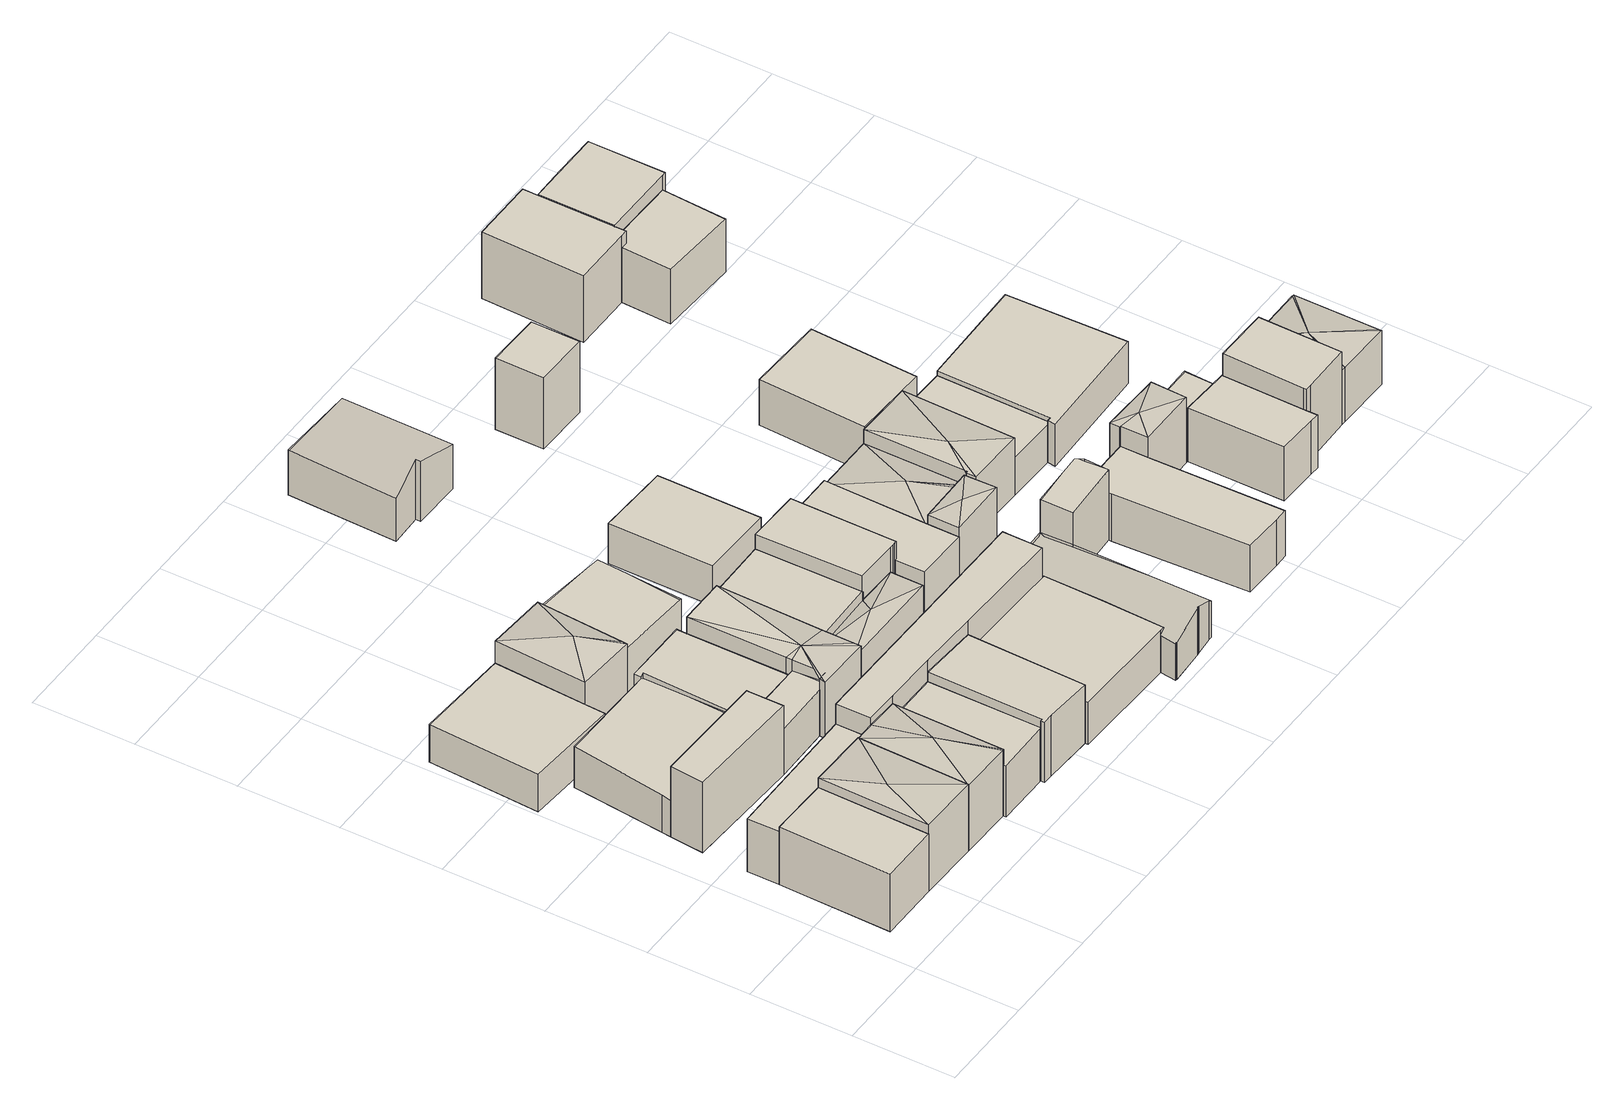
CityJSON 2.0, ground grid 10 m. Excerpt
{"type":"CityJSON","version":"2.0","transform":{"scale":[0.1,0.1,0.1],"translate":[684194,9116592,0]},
"CityObjects":{
"building1":{"type":"Building","attributes":{"Building Type":"Residential","Roof Shape":"flat","Roof Material":"Concrete Glazed Tile","Roof Material Code":"1","Roof Direction":"west","Building Height":6.3,"Roof Slope":10.1,"Footprint Area":65.61,"Solar PV Capacity Low":8.21,"Solar PV Capacity High":10.79,"Solar Annual Energy Low":11845,"Solar Annual Energy High":15610,"Suitable PV Area":49.04},"geometry":[{"type":"MultiSurface","lod":"2.2","boundaries":[[[0,1,2,3]],[[3,2,4,5]],[[2,1,6,4]],[[1,0,7,6]],[[0,3,5,7]],[[4,6,7,5]]]}]},
"building2":{"type":"Building","attributes":{"Building Type":"Residential","Roof Shape":"hip","Roof Material":"Concrete Glazed Tile","Roof Material Code":"1","Roof Direction":"west","Building Height":7.29,"Roof Slope":21.7,"Footprint Area":66.61,"Solar PV Capacity Low":8.34,"Solar PV Capacity High":10.95,"Solar Annual Energy Low":12026,"Solar Annual Energy High":15850,"Suitable PV Area":49.79},"geometry":[{"type":"MultiSurface","lod":"2.2","boundaries":[[[1,8,9,2]],[[2,9,10,11]],[[9,8,12,10]],[[8,1,13,12]],[[1,2,11,13]],[[11,10,14]],[[10,12,14]],[[12,13,14]],[[13,11,14]]]}]},
"building3":{"type":"Building","attributes":{"Building Type":"Residential","Roof Shape":"shed","Roof Material":"Concrete Glazed Tile","Roof Material Code":"1","Roof Direction":"west","Building Height":5.79,"Roof Slope":10.3,"Footprint Area":46.8,"Solar PV Capacity Low":5.86,"Solar PV Capacity High":7.7,"Solar Annual Energy Low":8450,"Solar Annual Energy High":11136,"Suitable PV Area":34.98},"geometry":[{"type":"MultiSurface","lod":"2.2","boundaries":[[[15,3,2,9,16,17]],[[17,16,18,19]],[[16,9,20,18]],[[9,2,21,20]],[[2,3,22,21]],[[3,15,23,22]],[[15,17,19,23]],[[19,18,20,21,22,23]]]}]},
"building4":{"type":"Building","attributes":{"Building Type":"Residential","Roof Shape":"shed","Roof Material":"Asbestos Sheet","Roof Material Code":"4","Roof Direction":"west","Building Height":7.62,"Roof Slope":19.7,"Footprint Area":40.22,"Solar PV Capacity Low":5.04,"Solar PV Capacity High":6.61,"Solar Annual Energy Low":7262,"Solar Annual Energy High":9570,"Suitable PV Area":30.07},"geometry":[{"type":"MultiSurface","lod":"2.2","boundaries":[[[24,25,26,27,28]],[[28,27,29,30]],[[27,26,31,29]],[[26,25,32,31]],[[25,24,33,32]],[[24,28,30,33]],[[30,29,31,32,33]]]}]},
"building5":{"type":"Building","attributes":{"Building Type":"Residential","Roof Shape":"flat","Roof Material":"Clay Tile Shingle","Roof Material Code":"3","Roof Direction":"west","Building Height":4.1,"Roof Slope":8,"Footprint Area":105.62,"Solar PV Capacity Low":13.22,"Solar PV Capacity High":17.37,"Solar Annual Energy Low":19069,"Solar Annual Energy High":25131,"Suitable PV Area":78.95},"geometry":[{"type":"MultiSurface","lod":"2.2","boundaries":[[[34,35,36,37,38]],[[38,37,39,40]],[[37,36,41,39]],[[36,35,42,41]],[[35,34,43,42]],[[34,38,40,43]],[[40,39,41,42,43]]]}]},
"building6":{"type":"Building","attributes":{"Building Type":"Residential","Roof Shape":"gable","Roof Material":"Concrete Glazed Tile","Roof Material Code":"1","Roof Direction":"west","Building Height":4.05,"Roof Slope":28.8,"Footprint Area":115.49,"Solar PV Capacity Low":14.46,"Solar PV Capacity High":18.99,"Solar Annual Energy Low":20851,"Solar Annual Energy High":27480,"Suitable PV Area":86.33},"geometry":[{"type":"MultiSurface","lod":"2.2","boundaries":[[[44,24,45,28,46,47,48,49]],[[49,48,50,51]],[[48,47,52,50]],[[47,46,53,52]],[[46,28,54,53]],[[28,45,55,54]],[[45,24,56,55]],[[24,44,57,56]],[[44,49,51,57]],[[51,50,52,53,54,55,56,57]]]}]},
"building7":{"type":"Building","attributes":{"Building Type":"Residential","Roof Shape":"hip","Roof Material":"Concrete Glazed Tile","Roof Material Code":"1","Roof Direction":"west","Building Height":7.15,"Roof Slope":29.6,"Footprint Area":57.85,"Solar PV Capacity Low":7.24,"Solar PV Capacity High":9.51,"Solar Annual Energy Low":10444,"Solar Annual Energy High":13765,"Suitable PV Area":43.24},"geometry":[{"type":"MultiSurface","lod":"2.2","boundaries":[[[58,16,9,8,59,60]],[[60,59,61,62]],[[59,8,63,61]],[[8,9,64,63]],[[9,16,65,64]],[[16,58,66,65]],[[58,60,62,66]],[[62,61,67]],[[61,63,67]],[[63,64,67]],[[64,65,67]],[[65,66,67]],[[66,62,67]]]}]},
"building8":{"type":"Building","attributes":{"Building Type":"Residential","Roof Shape":"gable","Roof Material":"Concrete Glazed Tile","Roof Material Code":"1","Roof Direction":"west","Building Height":5.01,"Roof Slope":25.9,"Footprint Area":21.69,"Solar PV Capacity Low":2.72,"Solar PV Capacity High":3.57,"Solar Annual Energy Low":3916,"Solar Annual Energy High":5161,"Suitable PV Area":16.21},"geometry":[{"type":"MultiSurface","lod":"2.2","boundaries":[[[68,69,70,71,27,26]],[[26,27,72,73]],[[27,71,74,72]],[[71,70,75,74]],[[70,69,76,75]],[[69,68,77,76]],[[68,26,73,77]],[[73,72,74,75,76,77]]]}]},
"building9":{"type":"Building","attributes":{"Building Type":"Residential","Roof Shape":"gable","Roof Material":"Concrete Glazed Tile","Roof Material Code":"1","Roof Direction":"west","Building Height":5.56,"Roof Slope":29.4,"Footprint Area":62.18,"Solar PV Capacity Low":7.79,"Solar PV Capacity High":10.23,"Solar Annual Energy Low":11226,"Solar Annual Energy High":14795,"Suitable PV Area":46.48},"geometry":[{"type":"MultiSurface","lod":"2.2","boundaries":[[[58,60,59,78,79,80,81,82]],[[82,81,83,84]],[[81,80,85,83]],[[80,79,86,85]],[[79,78,87,86]],[[78,59,88,87]],[[59,60,89,88]],[[60,58,90,89]],[[58,82,84,90]],[[84,83,85,86,87,88,89,90]]]}]},
"building10":{"type":"Building","attributes":{"Building Type":"Residential","Roof Shape":"hip","Roof Material":"Clay Tile Shingle","Roof Material Code":"3","Roof Direction":"west","Building Height":6.55,"Roof Slope":26,"Footprint Area":55,"Solar PV Capacity Low":6.89,"Solar PV Capacity High":9.05,"Solar Annual Energy Low":9931,"Solar Annual Energy High":13088,"Suitable PV Area":41.12},"geometry":[{"type":"MultiSurface","lod":"2.2","boundaries":[[[37,36,91,92,93]],[[93,92,94,95]],[[92,91,96,94]],[[91,36,97,96]],[[36,37,98,97]],[[37,93,95,98]],[[95,94,99]],[[94,96,99]],[[96,97,99]],[[97,98,99]],[[98,95,99]]]}]},
"building11":{"type":"Building","attributes":{"Building Type":"Residential","Roof Shape":"gable","Roof Material":"Concrete Glazed Tile","Roof Material Code":"1","Roof Direction":"west","Building Height":4.38,"Roof Slope":31.3,"Footprint Area":73.69,"Solar PV Capacity Low":9.23,"Solar PV Capacity High":12.12,"Solar Annual Energy Low":13305,"Solar Annual Energy High":17535,"Suitable PV Area":55.09},"geometry":[{"type":"MultiSurface","lod":"2.2","boundaries":[[[100,48,47,46,28,27,71,101,102,103,104]],[[104,103,105,106]],[[103,102,107,105]],[[102,101,108,107]],[[101,71,109,108]],[[71,27,110,109]],[[27,28,111,110]],[[28,46,112,111]],[[46,47,113,112]],[[47,48,114,113]],[[48,100,115,114]],[[100,104,106,115]],[[106,105,107,108,109,110,111,112,113,114,115]]]}]},
"building12":{"type":"Building","attributes":{"Building Type":"Residential","Roof Shape":"shed","Roof Material":"Concrete Glazed Tile","Roof Material Code":"1","Roof Direction":"west","Building Height":6.44,"Roof Slope":15.5,"Footprint Area":68.53,"Solar PV Capacity Low":8.58,"Solar PV Capacity High":11.27,"Solar Annual Energy Low":12372,"Solar Annual Energy High":16305,"Suitable PV Area":51.22},"geometry":[{"type":"MultiSurface","lod":"2.2","boundaries":[[[82,81,80,116,117,118,119]],[[119,118,120,121]],[[118,117,122,120]],[[117,116,123,122]],[[116,80,124,123]],[[80,81,125,124]],[[81,82,126,125]],[[82,119,121,126]],[[121,120,122,123,124,125,126]]]}]},
"building13":{"type":"Building","attributes":{"Building Type":"Residential","Roof Shape":"hip","Roof Material":"Concrete Glazed Tile","Roof Material Code":"1","Roof Direction":"west","Building Height":6.23,"Roof Slope":20.5,"Footprint Area":65,"Solar PV Capacity Low":8.14,"Solar PV Capacity High":10.69,"Solar Annual Energy Low":11735,"Solar Annual Energy High":15466,"Suitable PV Area":48.59},"geometry":[{"type":"MultiSurface","lod":"2.2","boundaries":[[[103,101,71,70,69,68,127,128,129,130,131]],[[131,130,132,133]],[[130,129,134,132]],[[129,128,135,134]],[[128,127,136,135]],[[127,68,137,136]],[[68,69,138,137]],[[69,70,139,138]],[[70,71,140,139]],[[71,101,141,140]],[[101,103,142,141]],[[103,131,133,142]],[[133,132,143]],[[132,134,143]],[[134,135,143]],[[135,136,143]],[[136,137,143]],[[137,138,143]],[[138,139,143]],[[139,140,143]],[[140,141,143]],[[141,142,143]],[[142,133,143]]]}]},
"building14":{"type":"Building","attributes":{"Building Type":"Residential","Roof Shape":"gable","Roof Material":"Clay Tile Shingle","Roof Material Code":"3","Roof Direction":"west","Building Height":5.48,"Roof Slope":27.4,"Footprint Area":68.95,"Solar PV Capacity Low":8.63,"Solar PV Capacity High":11.34,"Solar Annual Energy Low":12448,"Solar Annual Energy High":16405,"Suitable PV Area":51.54},"geometry":[{"type":"MultiSurface","lod":"2.2","boundaries":[[[93,92,144,145]],[[145,144,146,147]],[[144,92,148,146]],[[92,93,149,148]],[[93,145,147,149]],[[147,146,148,149]]]}]},
"building15":{"type":"Building","attributes":{"Building Type":"Residential","Roof Shape":"shed","Roof Material":"Concrete Glazed Tile","Roof Material Code":"1","Roof Direction":"west","Building Height":7.83,"Roof Slope":19.8,"Footprint Area":93.54,"Solar PV Capacity Low":11.71,"Solar PV Capacity High":15.38,"Solar Annual Energy Low":16887,"Solar Annual Energy High":22256,"Suitable PV Area":69.92},"geometry":[{"type":"MultiSurface","lod":"2.2","boundaries":[[[17,16,58,82,119,150,151,152]],[[152,151,153,154]],[[151,150,155,153]],[[150,119,156,155]],[[119,82,157,156]],[[82,58,158,157]],[[58,16,159,158]],[[16,17,160,159]],[[17,152,154,160]],[[154,153,155,156,157,158,159,160]]]}]},
"building16":{"type":"Building","attributes":{"Building Type":"Residential","Roof Shape":"gable","Roof Material":"Concrete Glazed Tile","Roof Material Code":"1","Roof Direction":"west","Building Height":5.51,"Roof Slope":34.3,"Footprint Area":66.53,"Solar PV Capacity Low":8.33,"Solar PV Capacity High":10.94,"Solar Annual Energy Low":12011,"Solar Annual Energy High":15830,"Suitable PV Area":49.73},"geometry":[{"type":"MultiSurface","lod":"2.2","boundaries":[[[161,131,130,162,163]],[[163,162,164,165]],[[162,130,166,164]],[[130,131,167,166]],[[131,161,168,167]],[[161,163,165,168]],[[165,164,166,167,168]]]}]},
"building17":{"type":"Building","attributes":{"Building Type":"Residential","Roof Shape":"hip","Roof Material":"Concrete Glazed Tile","Roof Material Code":"1","Roof Direction":"west","Building Height":4.49,"Roof Slope":28.9,"Footprint Area":34.88,"Solar PV Capacity Low":4.37,"Solar PV Capacity High":5.74,"Solar Annual Energy Low":6298,"Solar Annual Energy High":8300,"Suitable PV Area":26.08},"geometry":[{"type":"MultiSurface","lod":"2.2","boundaries":[[[169,162,130,129,170]],[[170,129,171,172]],[[129,130,173,171]],[[130,162,174,173]],[[162,169,175,174]],[[169,170,172,175]],[[172,171,176]],[[171,173,176]],[[173,174,176]],[[174,175,176]],[[175,172,176]]]}]},
"building18":{"type":"Building","attributes":{"Building Type":"Residential","Roof Shape":"flat","Roof Material":"Concrete Glazed Tile","Roof Material Code":"1","Roof Direction":"west","Building Height":4.61,"Roof Slope":6.1,"Footprint Area":136.4,"Solar PV Capacity Low":17.08,"Solar PV Capacity High":22.43,"Solar Annual Energy Low":24625,"Solar Annual Energy High":32454,"Suitable PV Area":101.96},"geometry":[{"type":"MultiSurface","lod":"2.2","boundaries":[[[150,119,118,177,178,179,180,181]],[[181,180,182,183]],[[180,179,184,182]],[[179,178,185,184]],[[178,177,186,185]],[[177,118,187,186]],[[118,119,188,187]],[[119,150,189,188]],[[150,181,183,189]],[[183,182,184,185,186,187,188,189]]]}]},
"building19":{"type":"Building","attributes":{"Building Type":"Residential","Roof Shape":"flat","Roof Material":"Concrete Glazed Tile","Roof Material Code":"1","Roof Direction":"west","Building Height":7.18,"Roof Slope":12,"Footprint Area":54.58,"Solar PV Capacity Low":6.83,"Solar PV Capacity High":8.98,"Solar Annual Energy Low":9854,"Solar Annual Energy High":12986,"Suitable PV Area":40.8},"geometry":[{"type":"MultiSurface","lod":"2.2","boundaries":[[[161,162,169,190,191,192,193]],[[193,192,194,195]],[[192,191,196,194]],[[191,190,197,196]],[[190,169,198,197]],[[169,162,199,198]],[[162,161,200,199]],[[161,193,195,200]],[[195,194,196,197,198,199,200]]]}]},
"building20":{"type":"Building","attributes":{"Building Type":"Residential","Roof Shape":"shed","Roof Material":"Clay Tile Shingle","Roof Material Code":"3","Roof Direction":"west","Building Height":4.14,"Roof Slope":17.6,"Footprint Area":76.99,"Solar PV Capacity Low":9.64,"Solar PV Capacity High":12.66,"Solar Annual Energy Low":13900,"Solar Annual Energy High":18319,"Suitable PV Area":57.55},"geometry":[{"type":"MultiSurface","lod":"2.2","boundaries":[[[201,202,203,204]],[[204,203,205,206]],[[203,202,207,205]],[[202,201,208,207]],[[201,204,206,208]],[[206,205,207,208]]]}]},
"building21":{"type":"Building","attributes":{"Building Type":"Residential","Roof Shape":"gable","Roof Material":"Concrete Glazed Tile","Roof Material Code":"1","Roof Direction":"west","Building Height":4.04,"Roof Slope":27.3,"Footprint Area":87.26,"Solar PV Capacity Low":10.93,"Solar PV Capacity High":14.35,"Solar Annual Energy Low":15754,"Solar Annual Energy High":20762,"Suitable PV Area":65.23},"geometry":[{"type":"MultiSurface","lod":"2.2","boundaries":[[[209,210,211,212,213,214,215,216,217,151,150,181,180,179,178]],[[178,179,218,219]],[[179,180,220,218]],[[180,181,221,220]],[[181,150,222,221]],[[150,151,223,222]],[[151,217,224,223]],[[217,216,225,224]],[[216,215,226,225]],[[215,214,227,226]],[[214,213,228,227]],[[213,212,229,228]],[[212,211,230,229]],[[211,210,231,230]],[[210,209,232,231]],[[209,178,219,232]],[[219,218,220,221,222,223,224,225,226,227,228,229,230,231,232]]]}]},
"building22":{"type":"Building","attributes":{"Building Type":"Residential","Roof Shape":"gable","Roof Material":"Clay Tile Shingle","Roof Material Code":"3","Roof Direction":"west","Building Height":4.68,"Roof Slope":32.9,"Footprint Area":87.93,"Solar PV Capacity Low":11.01,"Solar PV Capacity High":14.46,"Solar Annual Energy Low":15875,"Solar Annual Energy High":20922,"Suitable PV Area":65.73},"geometry":[{"type":"MultiSurface","lod":"2.2","boundaries":[[[233,234,235,236,237,238]],[[238,237,239,240]],[[237,236,241,239]],[[236,235,242,241]],[[235,234,243,242]],[[234,233,244,243]],[[233,238,240,244]],[[240,239,241,242,243,244]]]}]},
"building23":{"type":"Building","attributes":{"Building Type":"Residential","Roof Shape":"flat","Roof Material":"Concrete Glazed Tile","Roof Material Code":"1","Roof Direction":"west","Building Height":5.26,"Roof Slope":9.6,"Footprint Area":69.5,"Solar PV Capacity Low":8.7,"Solar PV Capacity High":11.43,"Solar Annual Energy Low":12547,"Solar Annual Energy High":16536,"Suitable PV Area":51.95},"geometry":[{"type":"MultiSurface","lod":"2.2","boundaries":[[[192,191,245,246,247,248,193]],[[193,248,249,250]],[[248,247,251,249]],[[247,246,252,251]],[[246,245,253,252]],[[245,191,254,253]],[[191,192,255,254]],[[192,193,250,255]],[[249,251,252,253,254,255,250]]]}]},
"building24":{"type":"Building","attributes":{"Building Type":"Residential","Roof Shape":"hip","Roof Material":"Concrete Glazed Tile","Roof Material Code":"1","Roof Direction":"west","Building Height":6.25,"Roof Slope":26,"Footprint Area":18.57,"Solar PV Capacity Low":2.32,"Solar PV Capacity High":3.05,"Solar Annual Energy Low":3352,"Solar Annual Energy High":4418,"Suitable PV Area":13.88},"geometry":[{"type":"MultiSurface","lod":"2.2","boundaries":[[[256,247,246,257]],[[257,246,258,259]],[[246,247,260,258]],[[247,256,261,260]],[[256,257,259,261]],[[259,258,262]],[[258,260,262]],[[260,261,262]],[[261,259,262]]]}]},
"building25":{"type":"Building","attributes":{"Building Type":"Residential","Roof Shape":"hip","Roof Material":"Concrete Glazed Tile","Roof Material Code":"1","Roof Direction":"west","Building Height":4.84,"Roof Slope":28.1,"Footprint Area":62.93,"Solar PV Capacity Low":7.88,"Solar PV Capacity High":10.35,"Solar Annual Energy Low":11361,"Solar Annual Energy High":14973,"Suitable PV Area":47.04},"geometry":[{"type":"MultiSurface","lod":"2.2","boundaries":[[[263,248,247,256,264,265]],[[265,264,266,267]],[[264,256,268,266]],[[256,247,269,268]],[[247,248,270,269]],[[248,263,271,270]],[[263,265,267,271]],[[267,266,272]],[[266,268,272]],[[268,269,272]],[[269,270,272]],[[270,271,272]],[[271,267,272]]]}]},
"building26":{"type":"Building","attributes":{"Building Type":"Residential","Roof Shape":"gable","Roof Material":"Concrete Glazed Tile","Roof Material Code":"1","Roof Direction":"west","Building Height":7.56,"Roof Slope":29.7,"Footprint Area":19.1,"Solar PV Capacity Low":2.39,"Solar PV Capacity High":3.14,"Solar Annual Energy Low":3449,"Solar Annual Energy High":4545,"Suitable PV Area":14.28},"geometry":[{"type":"MultiSurface","lod":"2.2","boundaries":[[[273,274,275,217,276]],[[276,217,277,278]],[[217,275,279,277]],[[275,274,280,279]],[[274,273,281,280]],[[273,276,278,281]],[[278,277,279,280,281]]]}]},
"building27":{"type":"Building","attributes":{"Building Type":"Residential","Roof Shape":"shed","Roof Material":"Clay Tile Shingle","Roof Material Code":"3","Roof Direction":"west","Building Height":4.97,"Roof Slope":18.5,"Footprint Area":88.55,"Solar PV Capacity Low":11.09,"Solar PV Capacity High":14.56,"Solar Annual Energy Low":15986,"Solar Annual Energy High":21069,"Suitable PV Area":66.19},"geometry":[{"type":"MultiSurface","lod":"2.2","boundaries":[[[282,283,284,274,273,285,286,287,288]],[[288,287,289,290]],[[287,286,291,289]],[[286,285,292,291]],[[285,273,293,292]],[[273,274,294,293]],[[274,284,295,294]],[[284,283,296,295]],[[283,282,297,296]],[[282,288,290,297]],[[290,289,291,292,293,294,295,296,297]]]}]},
"building28":{"type":"Building","attributes":{"Building Type":"Residential","Roof Shape":"gable","Roof Material":"Concrete Glazed Tile","Roof Material Code":"1","Roof Direction":"west","Building Height":7.76,"Roof Slope":31.9,"Footprint Area":25.97,"Solar PV Capacity Low":3.25,"Solar PV Capacity High":4.27,"Solar Annual Energy Low":4689,"Solar Annual Energy High":6180,"Suitable PV Area":19.41},"geometry":[{"type":"MultiSurface","lod":"2.2","boundaries":[[[298,299,300,301]],[[301,300,302,303]],[[300,299,304,302]],[[299,298,305,304]],[[298,301,303,305]],[[303,302,304,305]]]}]},
"building29":{"type":"Building","attributes":{"Building Type":"Residential","Roof Shape":"hip","Roof Material":"Concrete Glazed Tile","Roof Material Code":"1","Roof Direction":"west","Building Height":6.3,"Roof Slope":28.2,"Footprint Area":63.94,"Solar PV Capacity Low":8.01,"Solar PV Capacity High":10.51,"Solar Annual Energy Low":11543,"Solar Annual Energy High":15213,"Suitable PV Area":47.79},"geometry":[{"type":"MultiSurface","lod":"2.2","boundaries":[[[263,265,264,306,307,308]],[[308,307,309,310]],[[307,306,311,309]],[[306,264,312,311]],[[264,265,313,312]],[[265,263,314,313]],[[263,308,310,314]],[[310,309,315]],[[309,311,315]],[[311,312,315]],[[312,313,315]],[[313,314,315]],[[314,310,315]]]}]},
"building30":{"type":"Building","attributes":{"Building Type":"Residential","Roof Shape":"flat","Roof Material":"Concrete Glazed Tile","Roof Material Code":"1","Roof Direction":"west","Building Height":4.1,"Roof Slope":8.5,"Footprint Area":59.45,"Solar PV Capacity Low":7.44,"Solar PV Capacity High":9.78,"Solar Annual Energy Low":10733,"Solar Annual Energy High":14145,"Suitable PV Area":44.44},"geometry":[{"type":"MultiSurface","lod":"2.2","boundaries":[[[316,308,307,317,318]],[[318,317,319,320]],[[317,307,321,319]],[[307,308,322,321]],[[308,316,323,322]],[[316,318,320,323]],[[320,319,321,322,323]]]}]},
"building31":{"type":"Building","attributes":{"Building Type":"Residential","Roof Shape":"flat","Roof Material":"Clay Tile Shingle","Roof Material Code":"3","Roof Direction":"west","Building Height":5.04,"Roof Slope":10.2,"Footprint Area":81.91,"Solar PV Capacity Low":10.26,"Solar PV Capacity High":13.47,"Solar Annual Energy Low":14788,"Solar Annual Energy High":19489,"Suitable PV Area":61.23},"geometry":[{"type":"MultiSurface","lod":"2.2","boundaries":[[[324,325,326,327]],[[327,326,328,329]],[[326,325,330,328]],[[325,324,331,330]],[[324,327,329,331]],[[329,328,330,331]]]}]},
"building32":{"type":"Building","attributes":{"Building Type":"Residential","Roof Shape":"hip","Roof Material":"Concrete Glazed Tile","Roof Material Code":"1","Roof Direction":"west","Building Height":7.19,"Roof Slope":20.1,"Footprint Area":21.78,"Solar PV Capacity Low":2.73,"Solar PV Capacity High":3.58,"Solar Annual Energy Low":3932,"Solar Annual Energy High":5183,"Suitable PV Area":16.28},"geometry":[{"type":"MultiSurface","lod":"2.2","boundaries":[[[332,284,283,282,333,334]],[[334,333,335,336]],[[333,282,337,335]],[[282,283,338,337]],[[283,284,339,338]],[[284,332,340,339]],[[332,334,336,340]],[[336,335,341]],[[335,337,341]],[[337,338,341]],[[338,339,341]],[[339,340,341]],[[340,336,341]]]}]},
"building33":{"type":"Building","attributes":{"Building Type":"Residential","Roof Shape":"shed","Roof Material":"Clay Tile Shingle","Roof Material Code":"3","Roof Direction":"west","Building Height":5.8,"Roof Slope":14.7,"Footprint Area":47.69,"Solar PV Capacity Low":5.97,"Solar PV Capacity High":7.84,"Solar Annual Energy Low":8609,"Solar Annual Energy High":11346,"Suitable PV Area":35.65},"geometry":[{"type":"MultiSurface","lod":"2.2","boundaries":[[[342,343,344,345,346,347,348,349]],[[349,348,350,351]],[[348,347,352,350]],[[347,346,353,352]],[[346,345,354,353]],[[345,344,355,354]],[[344,343,356,355]],[[343,342,357,356]],[[342,349,351,357]],[[351,350,352,353,354,355,356,357]]]}]},
"building34":{"type":"Building","attributes":{"Building Type":"Residential","Roof Shape":"gable","Roof Material":"Concrete Glazed Tile","Roof Material Code":"1","Roof Direction":"west","Building Height":4.44,"Roof Slope":29.9,"Footprint Area":18.89,"Solar PV Capacity Low":2.37,"Solar PV Capacity High":3.11,"Solar Annual Energy Low":3410,"Solar Annual Energy High":4495,"Suitable PV Area":14.12},"geometry":[{"type":"MultiSurface","lod":"2.2","boundaries":[[[334,333,342,348,358]],[[358,348,359,360]],[[348,342,361,359]],[[342,333,362,361]],[[333,334,363,362]],[[334,358,360,363]],[[360,359,361,362,363]]]}]},
"building35":{"type":"Building","attributes":{"Building Type":"Residential","Roof Shape":"flat","Roof Material":"Clay Tile Shingle","Roof Material Code":"3","Roof Direction":"west","Building Height":4.62,"Roof Slope":12.4,"Footprint Area":135.18,"Solar PV Capacity Low":16.93,"Solar PV Capacity High":22.23,"Solar Annual Energy Low":24406,"Solar Annual Energy High":32165,"Suitable PV Area":101.05},"geometry":[{"type":"MultiSurface","lod":"2.2","boundaries":[[[364,316,318,317,365,366]],[[366,365,367,368]],[[365,317,369,367]],[[317,318,370,369]],[[318,316,371,370]],[[316,364,372,371]],[[364,366,368,372]],[[368,367,369,370,371,372]]]}]},
"building36":{"type":"Building","attributes":{"Building Type":"Residential","Roof Shape":"flat","Roof Material":"Clay Tile Shingle","Roof Material Code":"3","Roof Direction":"west","Building Height":7.32,"Roof Slope":10.2,"Footprint Area":65.46,"Solar PV Capacity Low":8.2,"Solar PV Capacity High":10.77,"Solar Annual Energy Low":11819,"Solar Annual Energy High":15576,"Suitable PV Area":48.93},"geometry":[{"type":"MultiSurface","lod":"2.2","boundaries":[[[373,374,375,376,377,378,379,380]],[[380,379,381,382]],[[379,378,383,381]],[[378,377,384,383]],[[377,376,385,384]],[[376,375,386,385]],[[375,374,387,386]],[[374,373,388,387]],[[373,380,382,388]],[[382,381,383,384,385,386,387,388]]]}]},
"building37":{"type":"Building","attributes":{"Building Type":"Residential","Roof Shape":"shed","Roof Material":"Concrete Glazed Tile","Roof Material Code":"1","Roof Direction":"west","Building Height":7.96,"Roof Slope":15.3,"Footprint Area":46.76,"Solar PV Capacity Low":5.85,"Solar PV Capacity High":7.69,"Solar Annual Energy Low":8442,"Solar Annual Energy High":11126,"Suitable PV Area":34.95},"geometry":[{"type":"MultiSurface","lod":"2.2","boundaries":[[[389,390,349,347,346,391,392]],[[392,391,393,394]],[[391,346,395,393]],[[346,347,396,395]],[[347,349,397,396]],[[349,390,398,397]],[[390,389,399,398]],[[389,392,394,399]],[[394,393,395,396,397,398,399]]]}]},
"building38":{"type":"Building","attributes":{"Building Type":"Residential","Roof Shape":"shed","Roof Material":"Concrete Glazed Tile","Roof Material Code":"1","Roof Direction":"west","Building Height":5.81,"Roof Slope":18.9,"Footprint Area":49,"Solar PV Capacity Low":6.14,"Solar PV Capacity High":8.06,"Solar Annual Energy Low":8847,"Solar Annual Energy High":11660,"Suitable PV Area":36.63},"geometry":[{"type":"MultiSurface","lod":"2.2","boundaries":[[[400,373,380,379,401,402]],[[402,401,403,404]],[[401,379,405,403]],[[379,380,406,405]],[[380,373,407,406]],[[373,400,408,407]],[[400,402,404,408]],[[404,403,405,406,407,408]]]}]},
"building39":{"type":"Building","attributes":{"Building Type":"Residential","Roof Shape":"hip","Roof Material":"Concrete Glazed Tile","Roof Material Code":"1","Roof Direction":"west","Building Height":5.92,"Roof Slope":25.9,"Footprint Area":51.93,"Solar PV Capacity Low":6.5,"Solar PV Capacity High":8.54,"Solar Annual Energy Low":9375,"Solar Annual Energy High":12356,"Suitable PV Area":38.82},"geometry":[{"type":"MultiSurface","lod":"2.2","boundaries":[[[390,389,392,409,410,411,412,413,414,415]],[[415,414,416,417]],[[414,413,418,416]],[[413,412,419,418]],[[412,411,420,419]],[[411,410,421,420]],[[410,409,422,421]],[[409,392,423,422]],[[392,389,424,423]],[[389,390,425,424]],[[390,415,417,425]],[[417,416,426]],[[416,418,426]],[[418,419,426]],[[419,420,426]],[[420,421,426]],[[421,422,426]],[[422,423,426]],[[423,424,426]],[[424,425,426]],[[425,417,426]]]}]},
"building40":{"type":"Building","attributes":{"Building Type":"Residential","Roof Shape":"flat","Roof Material":"Clay Tile Shingle","Roof Material Code":"3","Roof Direction":"west","Building Height":7.44,"Roof Slope":12.3,"Footprint Area":59.5,"Solar PV Capacity Low":7.45,"Solar PV Capacity High":9.78,"Solar Annual Energy Low":10742,"Solar Annual Energy High":14157,"Suitable PV Area":44.47},"geometry":[{"type":"MultiSurface","lod":"2.2","boundaries":[[[427,374,373,400,428,429,430]],[[430,429,431,432]],[[429,428,433,431]],[[428,400,434,433]],[[400,373,435,434]],[[373,374,436,435]],[[374,427,437,436]],[[427,430,432,437]],[[432,431,433,434,435,436,437]]]}]}
},
"vertices":[
[29,43,0],[89,43,0],[91,152,0],[31,153,0],[91,152,63],[31,153,63],[89,43,63],[29,43,63],
[150,42,0],[152,151,0],[152,151,73],[91,152,73],[150,42,73],[89,43,73],[110,97,78],
[31,184,0],[172,151,0],[172,185,0],[172,151,58],[172,185,58],[152,151,58],[91,152,58],[31,153,58],[31,184,58],
[35,261,0],[32,228,0],[151,223,0],[151,256,0],[151,259,0],[151,256,76],[151,259,76],[151,223,76],[32,228,77],[35,261,77],
[4,371,0],[99,365,0],[100,385,0],[105,476,0],[10,481,0],[105,476,41],[10,481,41],[100,385,41],[99,365,41],[4,371,41],
[36,270,0],[150,259,0],[152,259,0],[154,362,0],[151,362,0],[46,362,0],[151,362,42],[46,362,45],[154,362,40],[152,259,42],[151,259,42],[150,259,42],[35,261,40],[36,270,41],
[205,150,0],[203,41,0],[204,41,0],[203,41,72],[204,41,72],[150,42,72],[152,151,72],[172,151,72],[205,150,72],[181,96,77],
[209,224,0],[218,224,0],[218,227,0],[218,256,0],[151,256,50],[151,223,50],[218,256,50],[218,227,52],[218,224,50],[209,224,50],
[203,38,0],[256,38,0],[257,38,0],[259,38,0],[260,150,0],[259,38,56],[260,150,56],[257,38,57],[256,38,58],[203,38,56],[203,41,56],[204,41,56],[205,150,56],
[160,381,0],[160,385,0],[166,472,0],[160,385,65],[166,472,65],[160,381,65],[100,385,65],[105,476,65],[138,420,72],
[151,369,0],[218,262,0],[218,360,0],[218,359,0],[218,369,0],[218,359,44],[218,369,44],[218,360,44],[218,262,44],[218,256,44],[151,256,44],[151,259,44],[152,259,44],[154,362,46],[151,362,44],[151,369,44],
[257,34,0],[267,34,0],[317,32,0],[320,148,0],[317,32,64],[320,148,64],[267,34,66],[257,34,66],[257,38,66],[259,38,66],[260,150,66],
[208,218,0],[263,217,0],[263,224,0],[263,255,0],[265,359,0],[263,255,62],[265,359,62],[263,224,62],[263,217,62],[208,218,62],[209,224,62],[218,224,62],[218,227,62],[218,256,62],[218,262,62],[218,359,62],[233,257,66],
[238,377,0],[247,464,0],[238,377,59],[247,464,55],[160,385,55],[166,472,58],
[432,145,0],[432,176,0],[432,184,0],[432,176,78],[432,184,78],[432,145,78],[320,148,79],[260,150,79],[205,150,80],[172,151,80],[172,185,80],
[327,360,0],[329,257,0],[329,256,0],[329,257,55],[329,256,55],[263,255,55],[265,359,56],[327,360,56],
[372,256,0],[372,224,0],[263,224,45],[372,224,45],[263,255,45],[329,257,45],[372,256,45],[320,243,48],
[317,29,0],[426,26,0],[431,26,0],[433,87,0],[434,145,0],[433,87,46],[434,145,46],[431,26,46],[426,26,46],[317,29,46],[317,32,46],[320,148,46],[432,145,46],
[376,256,0],[379,256,0],[381,256,0],[381,359,0],[381,256,72],[381,359,72],[379,256,72],[376,256,72],[372,256,72],[329,257,72],[327,360,72],
[302,386,0],[378,386,0],[378,487,0],[302,488,0],[378,487,41],[302,488,44],[378,386,41],[302,386,44],
[424,10,0],[425,10,0],[426,10,0],[463,12,0],[462,12,0],[483,14,0],[486,14,0],[484,148,0],[483,179,0],[431,26,44],[426,26,41],[433,87,45],[434,145,45],[432,145,44],[432,176,44],[483,179,42],[484,148,42],[486,14,40],[483,14,42],[462,12,52],[463,12,51],[426,10,41],[425,10,41],[424,10,40],
[236,759,0],[233,652,0],[265,653,0],[265,648,0],[314,647,0],[317,757,0],[314,647,49],[317,757,47],[265,648,66],[265,653,66],[233,652,47],[236,759,49],
[379,227,0],[432,226,0],[432,257,0],[434,359,0],[434,359,53],[381,359,53],[432,257,53],[432,226,53],[379,227,53],[379,256,53],[381,256,53],
[491,258,0],[492,227,0],[432,226,63],[492,227,63],[432,257,63],[491,258,63],[462,242,65],
[496,359,0],[494,258,0],[496,258,0],[494,258,48],[496,258,48],[491,258,48],[432,257,48],[434,359,48],[496,359,48],[468,301,54],
[546,151,0],[544,174,0],[544,183,0],[485,148,0],[483,179,78],[485,148,76],[544,183,76],[544,174,80],[546,151,77],
[603,148,0],[603,175,0],[602,175,0],[546,148,0],[552,17,0],[592,16,0],[606,16,0],[592,16,50],[606,16,50],[552,17,51],[546,148,52],[546,151,52],[544,174,52],[602,175,50],[603,175,50],[603,148,50],
[452,656,0],[397,657,0],[397,610,0],[452,609,0],[397,610,78],[452,609,78],[397,657,78],[452,656,78],
[494,248,0],[553,247,0],[555,358,0],[553,247,63],[555,358,63],[494,248,63],[494,258,63],[496,258,63],[496,359,63],[514,288,69],
[608,357,0],[603,246,0],[607,246,0],[603,246,41],[607,246,41],[553,247,41],[555,358,41],[608,357,41],
[512,368,0],[589,365,0],[594,471,0],[517,474,0],[594,471,50],[517,474,50],[589,365,50],[512,368,50],
[602,185,0],[663,148,0],[664,183,0],[663,148,72],[664,183,72],[603,148,72],[603,175,72],[602,175,72],[602,185,72],[623,169,75],
[665,148,0],[665,54,0],[706,53,0],[715,52,0],[715,63,0],[715,66,0],[716,146,0],[717,146,0],[716,146,58],[717,146,58],[715,66,58],[715,63,58],[715,52,58],[706,53,58],[665,54,59],[665,148,59],
[717,183,0],[716,146,44],[717,183,45],[665,148,45],[663,148,45],[664,183,44],
[720,360,0],[602,238,0],[723,242,0],[602,238,46],[723,242,46],[603,246,46],[607,246,46],[608,357,46],[720,360,46],
[596,664,0],[596,739,0],[596,754,0],[593,754,0],[532,754,0],[529,653,0],[589,653,0],[596,653,0],[589,653,73],[596,653,73],[529,653,73],[532,754,73],[593,754,73],[596,754,73],[596,739,73],[596,664,73],
[773,146,0],[767,146,0],[721,63,0],[772,64,0],[721,63,81],[772,64,80],[715,63,81],[715,66,81],[717,146,81],[767,146,80],[773,146,80],
[671,664,0],[587,604,0],[667,600,0],[587,604,60],[667,600,58],[589,653,60],[596,653,60],[596,664,60],[671,664,58],
[777,64,0],[833,63,0],[833,66,0],[833,149,0],[831,149,0],[771,149,0],[767,149,0],[771,149,59],[767,149,59],[831,149,59],[833,149,59],[833,66,59],[833,63,59],[777,64,59],[772,64,59],[773,146,59],[767,146,59],[793,110,65],
[632,739,0],[675,664,0],[675,738,0],[675,739,0],[675,738,74],[675,739,74],[675,664,74],[671,664,74],[596,664,74],[596,739,74],[632,739,74]
]}
